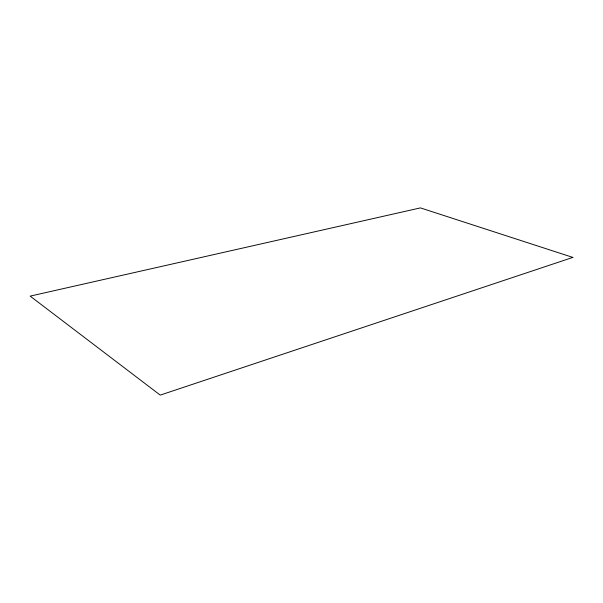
<?xml version="1.0" encoding="UTF-8"?>
<svg xmlns="http://www.w3.org/2000/svg" width="603" height="603" viewBox="0 0 603 603"><rect width="100%" height="100%" fill="white"/><g stroke="black" fill="none" stroke-linecap="round" stroke-linejoin="round"><path stroke-width="0.9" d="M572.85 257.406L160.232 395.108L30.15 296.118L420.419 207.892L572.85 257.406"/></g></svg>
